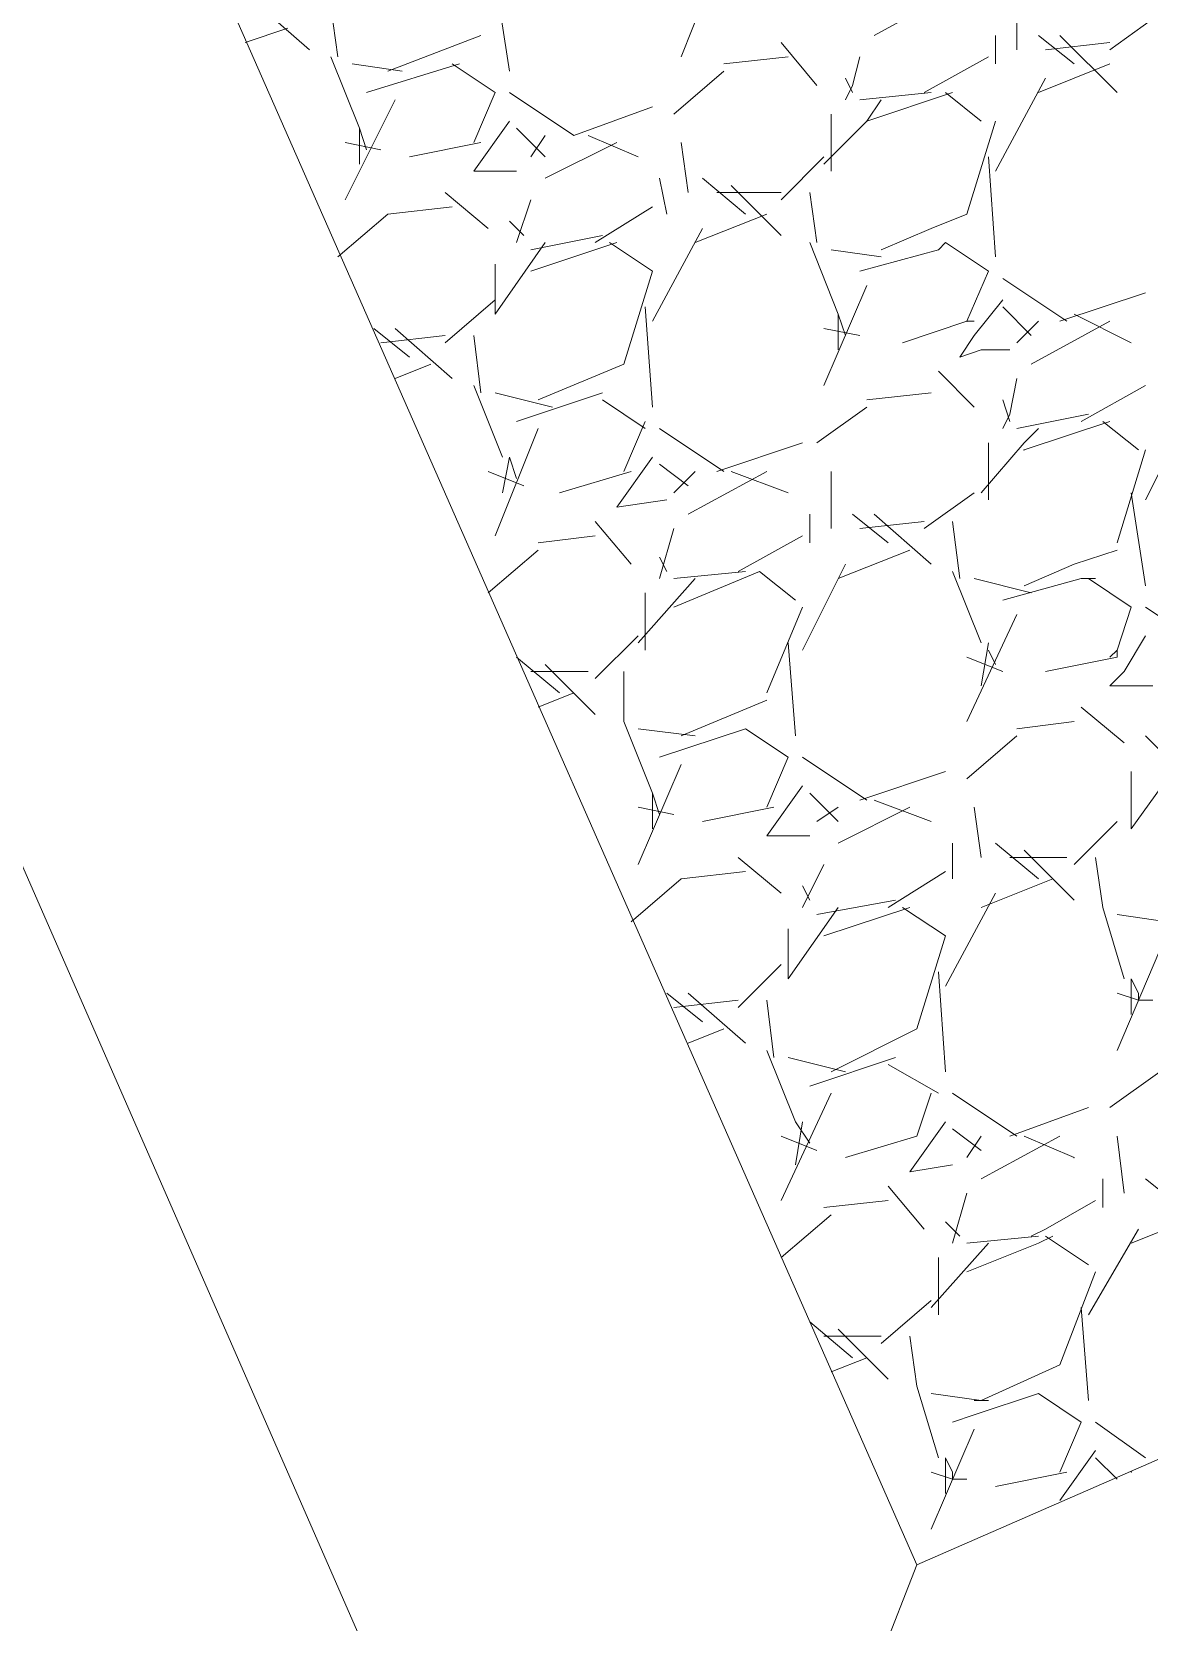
# Model space of a CAD drawing. Header units: metres. Extents: x 535356 to 535753, y 1836468 to 1836744.
# Drawn here: x 535500.482 to 535502.045, y 1836624.83 to 1836627.055 of the extents above; entities that cross this region are included whole.
import ezdxf

# ---------------------------------------------------------------- set-up
doc = ezdxf.new("R2010")
doc.units = ezdxf.units.M
doc.header["$MEASUREMENT"] = 0
doc.layers.add('Level 42', color=1, linetype='Continuous', lineweight=0)

msp = doc.modelspace()

# ---------------------------------------------------------------- linework, layer by layer
at = {"layer": 'Level 42', "color": 7, "linetype": 'Continuous', "lineweight": 0}
for p, q in [((535501.33, 1836623.92), (535498.16, 1836631.16)), ((535501.33, 1836623.92), (535498.16, 1836631.16)), ((535501.72, 1836624.91), (535499.14, 1836630.77)), ((535501.72, 1836624.91), (535499.14, 1836630.77)), ((535501.39, 1836627.02), (535501.45, 1836627.17)), ((535501.39, 1836627.02), (535501.45, 1836627.17)), ((535501.13, 1836627.13), (535501.15, 1836627)), ((535501.13, 1836627.13), (535501.15, 1836627)), ((535501.66, 1836627.05), (535501.77, 1836627.11)), ((535501.66, 1836627.05), (535501.77, 1836627.11)), ((535501.86, 1836627.11), (535501.86, 1836627.03)), ((535501.86, 1836627.11), (535501.86, 1836627.03)), ((535500.87, 1836627.03), (535500.79, 1836627.1)), ((535500.87, 1836627.03), (535500.79, 1836627.1)), ((535500.91, 1836627.02), (535500.9, 1836627.09)), ((535500.91, 1836627.02), (535500.9, 1836627.09)), ((535502.06, 1836627.08), (535501.99, 1836627.03)), ((535502.06, 1836627.08), (535501.99, 1836627.03)), ((535500.84, 1836627.06), (535500.78, 1836627.04)), ((535500.84, 1836627.06), (535500.78, 1836627.04)), ((535501.11, 1836627.05), (535500.98, 1836627)), ((535501.11, 1836627.05), (535500.98, 1836627)), ((535501.58, 1836626.98), (535501.53, 1836627.04)), ((535501.58, 1836626.98), (535501.53, 1836627.04)), ((535501.83, 1836627.05), (535501.83, 1836627.01)), ((535501.83, 1836627.05), (535501.83, 1836627.01)), ((535501.94, 1836627.01), (535501.89, 1836627.05)), ((535501.94, 1836627.01), (535501.89, 1836627.05)), ((535501.99, 1836627.04), (535501.9, 1836627.03)), ((535501.99, 1836627.04), (535501.9, 1836627.03)), ((535502, 1836626.97), (535501.92, 1836627.05)), ((535502, 1836626.97), (535501.92, 1836627.05)), ((535500.94, 1836626.92), (535500.9, 1836627.02)), ((535500.94, 1836626.92), (535500.9, 1836627.02)), ((535501.54, 1836627.02), (535501.45, 1836627.01)), ((535501.54, 1836627.02), (535501.45, 1836627.01)), ((535501.63, 1836626.98), (535501.64, 1836627.02)), ((535501.63, 1836626.98), (535501.64, 1836627.02)), ((535501.73, 1836626.97), (535501.82, 1836627.02)), ((535501.73, 1836626.97), (535501.82, 1836627.02)), ((535501, 1836627), (535500.93, 1836627.01)), ((535501, 1836627), (535500.93, 1836627.01)), ((535501.08, 1836627.01), (535500.95, 1836626.97)), ((535501.08, 1836627.01), (535500.95, 1836626.97)), ((535501.13, 1836626.97), (535501.07, 1836627.01)), ((535501.13, 1836626.97), (535501.07, 1836627.01)), ((535501.45, 1836627), (535501.38, 1836626.94)), ((535501.45, 1836627), (535501.38, 1836626.94)), ((535501.99, 1836627.01), (535501.89, 1836626.97)), ((535501.99, 1836627.01), (535501.89, 1836626.97)), ((535501.62, 1836626.99), (535501.63, 1836626.97)), ((535501.62, 1836626.99), (535501.63, 1836626.97)), ((535501.62, 1836626.96), (535501.63, 1836626.98)), ((535501.62, 1836626.96), (535501.63, 1836626.98)), ((535501.9, 1836626.99), (535501.83, 1836626.86)), ((535501.9, 1836626.99), (535501.83, 1836626.86)), ((535500.92, 1836626.82), (535500.99, 1836626.96)), ((535500.92, 1836626.82), (535500.99, 1836626.96)), ((535501.1, 1836626.9), (535501.13, 1836626.97)), ((535501.1, 1836626.9), (535501.13, 1836626.97)), ((535501.15, 1836626.97), (535501.24, 1836626.91)), ((535501.15, 1836626.97), (535501.24, 1836626.91)), ((535501.64, 1836626.96), (535501.74, 1836626.97)), ((535501.64, 1836626.96), (535501.74, 1836626.97)), ((535501.65, 1836626.93), (535501.77, 1836626.97)), ((535501.65, 1836626.93), (535501.77, 1836626.97)), ((535501.65, 1836626.93), (535501.77, 1836626.97)), ((535501.65, 1836626.93), (535501.77, 1836626.97)), ((535501.65, 1836626.93), (535501.67, 1836626.96)), ((535501.65, 1836626.93), (535501.67, 1836626.96)), ((535501.76, 1836626.97), (535501.81, 1836626.93)), ((535501.76, 1836626.97), (535501.81, 1836626.93)), ((535501.15, 1836626.93), (535501.1, 1836626.86)), ((535501.15, 1836626.93), (535501.1, 1836626.86)), ((535501.24, 1836626.91), (535501.35, 1836626.95)), ((535501.24, 1836626.91), (535501.35, 1836626.95)), ((535501.59, 1836626.87), (535501.65, 1836626.93)), ((535501.59, 1836626.87), (535501.65, 1836626.93)), ((535501.6, 1836626.94), (535501.6, 1836626.86)), ((535501.6, 1836626.94), (535501.6, 1836626.86)), ((535501.64, 1836626.92), (535501.65, 1836626.93)), ((535501.64, 1836626.92), (535501.65, 1836626.93)), ((535501.64, 1836626.92), (535501.65, 1836626.93)), ((535501.64, 1836626.92), (535501.65, 1836626.93)), ((535501.83, 1836626.93), (535501.79, 1836626.8)), ((535501.83, 1836626.93), (535501.79, 1836626.8)), ((535500.94, 1836626.92), (535500.94, 1836626.87)), ((535500.94, 1836626.92), (535500.95, 1836626.89)), ((535500.94, 1836626.92), (535500.94, 1836626.87)), ((535500.94, 1836626.92), (535500.95, 1836626.89)), ((535501.2, 1836626.88), (535501.16, 1836626.92)), ((535501.2, 1836626.88), (535501.16, 1836626.92)), ((535501.18, 1836626.88), (535501.2, 1836626.91)), ((535501.18, 1836626.88), (535501.2, 1836626.91)), ((535501.26, 1836626.91), (535501.33, 1836626.88)), ((535501.26, 1836626.91), (535501.33, 1836626.88)), ((535500.92, 1836626.9), (535500.97, 1836626.89)), ((535500.92, 1836626.9), (535500.97, 1836626.89)), ((535501.01, 1836626.88), (535501.11, 1836626.9)), ((535501.01, 1836626.88), (535501.11, 1836626.9)), ((535501.2, 1836626.85), (535501.3, 1836626.9)), ((535501.2, 1836626.85), (535501.3, 1836626.9)), ((535501.39, 1836626.9), (535501.4, 1836626.83)), ((535501.39, 1836626.9), (535501.4, 1836626.83)), ((535501.59, 1836626.88), (535501.53, 1836626.82)), ((535501.59, 1836626.88), (535501.53, 1836626.82)), ((535501.82, 1836626.88), (535501.83, 1836626.74)), ((535501.82, 1836626.88), (535501.83, 1836626.74)), ((535501.1, 1836626.86), (535501.16, 1836626.86)), ((535501.1, 1836626.86), (535501.16, 1836626.86)), ((535501.36, 1836626.85), (535501.37, 1836626.8)), ((535501.36, 1836626.85), (535501.37, 1836626.8)), ((535501.48, 1836626.8), (535501.42, 1836626.85)), ((535501.48, 1836626.8), (535501.42, 1836626.85)), ((535501.53, 1836626.77), (535501.46, 1836626.84)), ((535501.53, 1836626.77), (535501.46, 1836626.84)), ((535501.12, 1836626.78), (535501.06, 1836626.83)), ((535501.12, 1836626.78), (535501.06, 1836626.83)), ((535501.16, 1836626.76), (535501.18, 1836626.82)), ((535501.16, 1836626.76), (535501.18, 1836626.82)), ((535501.53, 1836626.83), (535501.44, 1836626.83)), ((535501.53, 1836626.83), (535501.44, 1836626.83)), ((535501.58, 1836626.76), (535501.57, 1836626.83)), ((535501.58, 1836626.76), (535501.57, 1836626.83)), ((535500.98, 1836626.8), (535500.91, 1836626.74)), ((535500.98, 1836626.8), (535500.91, 1836626.74)), ((535501.07, 1836626.81), (535500.98, 1836626.8)), ((535501.07, 1836626.81), (535500.98, 1836626.8)), ((535501.27, 1836626.76), (535501.35, 1836626.81)), ((535501.27, 1836626.76), (535501.35, 1836626.81)), ((535501.51, 1836626.8), (535501.41, 1836626.76)), ((535501.51, 1836626.8), (535501.41, 1836626.76)), ((535501.79, 1836626.8), (535501.74, 1836626.78)), ((535501.79, 1836626.8), (535501.74, 1836626.78)), ((535501.15, 1836626.79), (535501.17, 1836626.77)), ((535501.15, 1836626.79), (535501.17, 1836626.77)), ((535501.42, 1836626.78), (535501.35, 1836626.65)), ((535501.42, 1836626.78), (535501.35, 1836626.65)), ((535501.74, 1836626.78), (535501.67, 1836626.75)), ((535501.74, 1836626.78), (535501.67, 1836626.75)), ((535501.13, 1836626.66), (535501.2, 1836626.76)), ((535501.13, 1836626.66), (535501.2, 1836626.76)), ((535501.18, 1836626.75), (535501.28, 1836626.77)), ((535501.18, 1836626.75), (535501.28, 1836626.77)), ((535501.18, 1836626.72), (535501.3, 1836626.76)), ((535501.18, 1836626.72), (535501.3, 1836626.76)), ((535501.18, 1836626.72), (535501.3, 1836626.76)), ((535501.18, 1836626.72), (535501.3, 1836626.76)), ((535501.29, 1836626.76), (535501.35, 1836626.72)), ((535501.29, 1836626.76), (535501.35, 1836626.72)), ((535501.61, 1836626.66), (535501.57, 1836626.76)), ((535501.61, 1836626.66), (535501.57, 1836626.76)), ((535501.76, 1836626.76), (535501.75, 1836626.75)), ((535501.76, 1836626.76), (535501.75, 1836626.75)), ((535501.82, 1836626.72), (535501.76, 1836626.76)), ((535501.82, 1836626.72), (535501.76, 1836626.76)), ((535501.13, 1836626.73), (535501.13, 1836626.66)), ((535501.13, 1836626.73), (535501.13, 1836626.66)), ((535501.67, 1836626.74), (535501.6, 1836626.75)), ((535501.67, 1836626.74), (535501.6, 1836626.75)), ((535501.75, 1836626.75), (535501.64, 1836626.72)), ((535501.75, 1836626.75), (535501.64, 1836626.72)), ((535501.35, 1836626.72), (535501.31, 1836626.59)), ((535501.35, 1836626.72), (535501.31, 1836626.59)), ((535501.79, 1836626.65), (535501.82, 1836626.72)), ((535501.79, 1836626.65), (535501.82, 1836626.72)), ((535501.84, 1836626.71), (535501.93, 1836626.65)), ((535501.84, 1836626.71), (535501.93, 1836626.65)), ((535501.59, 1836626.56), (535501.65, 1836626.7)), ((535501.59, 1836626.56), (535501.65, 1836626.7)), ((535501.92, 1836626.65), (535502.04, 1836626.69)), ((535501.92, 1836626.65), (535502.04, 1836626.69)), ((535501.13, 1836626.68), (535501.06, 1836626.62)), ((535501.13, 1836626.68), (535501.06, 1836626.62)), ((535501.34, 1836626.67), (535501.35, 1836626.53)), ((535501.34, 1836626.67), (535501.35, 1836626.53)), ((535501.84, 1836626.68), (535501.8, 1836626.63)), ((535501.84, 1836626.68), (535501.8, 1836626.63)), ((535501.88, 1836626.63), (535501.84, 1836626.67)), ((535501.88, 1836626.63), (535501.84, 1836626.67)), ((535501.01, 1836626.6), (535500.96, 1836626.64)), ((535501.01, 1836626.6), (535500.96, 1836626.64)), ((535501.07, 1836626.57), (535500.99, 1836626.64)), ((535501.07, 1836626.57), (535500.99, 1836626.64)), ((535501.59, 1836626.64), (535501.64, 1836626.63)), ((535501.59, 1836626.64), (535501.64, 1836626.63)), ((535501.61, 1836626.66), (535501.61, 1836626.61)), ((535501.61, 1836626.66), (535501.62, 1836626.63)), ((535501.61, 1836626.66), (535501.61, 1836626.61)), ((535501.61, 1836626.66), (535501.62, 1836626.63)), ((535501.7, 1836626.62), (535501.79, 1836626.65)), ((535501.7, 1836626.62), (535501.79, 1836626.65)), ((535501.79, 1836626.65), (535501.8, 1836626.65)), ((535501.79, 1836626.65), (535501.8, 1836626.65)), ((535501.86, 1836626.62), (535501.89, 1836626.65)), ((535501.86, 1836626.62), (535501.89, 1836626.65)), ((535501.88, 1836626.59), (535501.99, 1836626.65)), ((535501.88, 1836626.59), (535501.99, 1836626.65)), ((535501.94, 1836626.66), (535502.02, 1836626.62)), ((535501.94, 1836626.66), (535502.02, 1836626.62)), ((535501.06, 1836626.63), (535500.97, 1836626.62)), ((535501.06, 1836626.63), (535500.97, 1836626.62)), ((535501.11, 1836626.55), (535501.1, 1836626.63)), ((535501.11, 1836626.55), (535501.1, 1836626.63)), ((535501.8, 1836626.63), (535501.78, 1836626.6)), ((535501.8, 1836626.63), (535501.78, 1836626.6)), ((535501.78, 1836626.6), (535501.81, 1836626.61)), ((535501.78, 1836626.6), (535501.81, 1836626.61)), ((535501.81, 1836626.61), (535501.85, 1836626.61)), ((535501.81, 1836626.61), (535501.85, 1836626.61)), ((535501.04, 1836626.59), (535500.99, 1836626.57)), ((535501.04, 1836626.59), (535500.99, 1836626.57)), ((535501.31, 1836626.59), (535501.19, 1836626.54)), ((535501.31, 1836626.59), (535501.19, 1836626.54)), ((535501.8, 1836626.53), (535501.75, 1836626.58)), ((535501.8, 1836626.53), (535501.75, 1836626.58)), ((535501.14, 1836626.46), (535501.1, 1836626.56)), ((535501.14, 1836626.46), (535501.1, 1836626.56)), ((535501.85, 1836626.52), (535501.86, 1836626.57)), ((535501.85, 1836626.52), (535501.86, 1836626.57)), ((535501.95, 1836626.51), (535502.04, 1836626.56)), ((535501.95, 1836626.51), (535502.04, 1836626.56)), ((535501.21, 1836626.53), (535501.13, 1836626.55)), ((535501.21, 1836626.53), (535501.13, 1836626.55)), ((535501.28, 1836626.55), (535501.16, 1836626.51)), ((535501.28, 1836626.55), (535501.16, 1836626.51)), ((535501.34, 1836626.5), (535501.28, 1836626.54)), ((535501.34, 1836626.5), (535501.28, 1836626.54)), ((535501.65, 1836626.53), (535501.58, 1836626.48)), ((535501.65, 1836626.53), (535501.58, 1836626.48)), ((535501.74, 1836626.55), (535501.65, 1836626.54)), ((535501.74, 1836626.55), (535501.65, 1836626.54)), ((535501.84, 1836626.54), (535501.85, 1836626.51)), ((535501.84, 1836626.54), (535501.85, 1836626.51)), ((535501.31, 1836626.44), (535501.34, 1836626.51)), ((535501.31, 1836626.44), (535501.34, 1836626.51)), ((535501.84, 1836626.5), (535501.85, 1836626.52)), ((535501.84, 1836626.5), (535501.85, 1836626.52)), ((535501.86, 1836626.5), (535501.96, 1836626.52)), ((535501.86, 1836626.5), (535501.96, 1836626.52)), ((535501.87, 1836626.47), (535501.99, 1836626.51)), ((535501.87, 1836626.47), (535501.99, 1836626.51)), ((535501.87, 1836626.47), (535501.99, 1836626.51)), ((535501.87, 1836626.47), (535501.99, 1836626.51)), ((535501.98, 1836626.51), (535502.03, 1836626.47)), ((535501.98, 1836626.51), (535502.03, 1836626.47)), ((535502.1, 1836626.52), (535502.04, 1836626.4)), ((535502.1, 1836626.52), (535502.04, 1836626.4)), ((535501.13, 1836626.35), (535501.19, 1836626.5)), ((535501.13, 1836626.35), (535501.19, 1836626.5)), ((535501.36, 1836626.5), (535501.45, 1836626.44)), ((535501.36, 1836626.5), (535501.45, 1836626.44)), ((535501.87, 1836626.48), (535501.89, 1836626.5)), ((535501.87, 1836626.48), (535501.89, 1836626.5)), ((535501.44, 1836626.44), (535501.56, 1836626.48)), ((535501.44, 1836626.44), (535501.56, 1836626.48)), ((535501.81, 1836626.41), (535501.87, 1836626.48)), ((535501.81, 1836626.41), (535501.87, 1836626.48)), ((535501.82, 1836626.48), (535501.82, 1836626.4)), ((535501.82, 1836626.48), (535501.82, 1836626.4)), ((535502.04, 1836626.47), (535502, 1836626.34)), ((535502.04, 1836626.47), (535502, 1836626.34)), ((535501.12, 1836626.44), (535501.17, 1836626.42)), ((535501.12, 1836626.44), (535501.17, 1836626.42)), ((535501.15, 1836626.46), (535501.14, 1836626.41)), ((535501.15, 1836626.46), (535501.14, 1836626.41)), ((535501.15, 1836626.46), (535501.16, 1836626.43)), ((535501.15, 1836626.46), (535501.16, 1836626.43)), ((535501.22, 1836626.41), (535501.32, 1836626.44)), ((535501.22, 1836626.41), (535501.32, 1836626.44)), ((535501.35, 1836626.46), (535501.3, 1836626.39)), ((535501.35, 1836626.46), (535501.3, 1836626.39)), ((535501.4, 1836626.42), (535501.36, 1836626.45)), ((535501.4, 1836626.42), (535501.36, 1836626.45)), ((535501.38, 1836626.41), (535501.41, 1836626.44)), ((535501.38, 1836626.41), (535501.41, 1836626.44)), ((535501.4, 1836626.38), (535501.51, 1836626.44)), ((535501.4, 1836626.38), (535501.51, 1836626.44)), ((535501.46, 1836626.44), (535501.54, 1836626.41)), ((535501.46, 1836626.44), (535501.54, 1836626.41)), ((535501.6, 1836626.44), (535501.6, 1836626.36)), ((535501.6, 1836626.44), (535501.6, 1836626.36)), ((535501.3, 1836626.39), (535501.37, 1836626.4)), ((535501.3, 1836626.39), (535501.37, 1836626.4)), ((535501.8, 1836626.41), (535501.73, 1836626.36)), ((535501.8, 1836626.41), (535501.73, 1836626.36)), ((535502.02, 1836626.41), (535502.04, 1836626.28)), ((535502.02, 1836626.41), (535502.04, 1836626.28)), ((535501.57, 1836626.38), (535501.57, 1836626.34)), ((535501.57, 1836626.38), (535501.57, 1836626.34)), ((535501.68, 1836626.34), (535501.63, 1836626.38)), ((535501.68, 1836626.34), (535501.63, 1836626.38)), ((535501.74, 1836626.31), (535501.66, 1836626.38)), ((535501.74, 1836626.31), (535501.66, 1836626.38)), ((535501.27, 1836626.35), (535501.19, 1836626.34)), ((535501.27, 1836626.35), (535501.19, 1836626.34)), ((535501.32, 1836626.31), (535501.27, 1836626.37)), ((535501.32, 1836626.31), (535501.27, 1836626.37)), ((535501.36, 1836626.29), (535501.38, 1836626.36)), ((535501.36, 1836626.29), (535501.38, 1836626.36)), ((535501.47, 1836626.3), (535501.56, 1836626.35)), ((535501.47, 1836626.3), (535501.56, 1836626.35)), ((535501.73, 1836626.37), (535501.64, 1836626.36)), ((535501.73, 1836626.37), (535501.64, 1836626.36)), ((535501.78, 1836626.29), (535501.77, 1836626.37)), ((535501.78, 1836626.29), (535501.77, 1836626.37)), ((535501.19, 1836626.33), (535501.12, 1836626.27)), ((535501.19, 1836626.33), (535501.12, 1836626.27)), ((535501.71, 1836626.33), (535501.61, 1836626.29)), ((535501.71, 1836626.33), (535501.61, 1836626.29)), ((535502, 1836626.33), (535501.94, 1836626.31)), ((535502, 1836626.33), (535501.94, 1836626.31)), ((535501.36, 1836626.32), (535501.37, 1836626.3)), ((535501.36, 1836626.32), (535501.37, 1836626.3)), ((535501.62, 1836626.31), (535501.56, 1836626.19)), ((535501.62, 1836626.31), (535501.56, 1836626.19)), ((535501.94, 1836626.31), (535501.87, 1836626.28)), ((535501.94, 1836626.31), (535501.87, 1836626.28)), ((535501.33, 1836626.2), (535501.41, 1836626.29)), ((535501.33, 1836626.2), (535501.41, 1836626.29)), ((535501.38, 1836626.29), (535501.48, 1836626.3)), ((535501.38, 1836626.25), (535501.5, 1836626.3)), ((535501.38, 1836626.25), (535501.5, 1836626.3)), ((535501.38, 1836626.29), (535501.48, 1836626.3)), ((535501.38, 1836626.25), (535501.5, 1836626.3)), ((535501.38, 1836626.25), (535501.5, 1836626.3)), ((535501.5, 1836626.3), (535501.55, 1836626.26)), ((535501.5, 1836626.3), (535501.55, 1836626.26)), ((535501.81, 1836626.2), (535501.77, 1836626.3)), ((535501.81, 1836626.2), (535501.77, 1836626.3)), ((535501.88, 1836626.27), (535501.8, 1836626.29)), ((535501.88, 1836626.27), (535501.8, 1836626.29)), ((535501.95, 1836626.29), (535501.84, 1836626.26)), ((535501.95, 1836626.29), (535501.84, 1836626.26)), ((535501.97, 1836626.29), (535501.95, 1836626.29)), ((535501.97, 1836626.29), (535501.95, 1836626.29)), ((535502.02, 1836626.25), (535501.96, 1836626.29)), ((535502.02, 1836626.25), (535501.96, 1836626.29)), ((535501.34, 1836626.27), (535501.34, 1836626.19)), ((535501.34, 1836626.27), (535501.34, 1836626.19)), ((535501.56, 1836626.25), (535501.51, 1836626.13)), ((535501.56, 1836626.25), (535501.51, 1836626.13)), ((535501.79, 1836626.09), (535501.86, 1836626.24)), ((535501.79, 1836626.09), (535501.86, 1836626.24)), ((535502, 1836626.19), (535502.02, 1836626.25)), ((535502, 1836626.19), (535502.02, 1836626.25)), ((535502.04, 1836626.25), (535502.13, 1836626.19)), ((535502.04, 1836626.25), (535502.13, 1836626.19)), ((535501.33, 1836626.21), (535501.27, 1836626.15)), ((535501.33, 1836626.21), (535501.27, 1836626.15)), ((535501.54, 1836626.2), (535501.55, 1836626.07)), ((535501.54, 1836626.2), (535501.55, 1836626.07)), ((535501.82, 1836626.2), (535501.81, 1836626.14)), ((535501.82, 1836626.2), (535501.81, 1836626.14)), ((535502.04, 1836626.21), (535502.01, 1836626.16)), ((535502.04, 1836626.21), (535502.01, 1836626.16)), ((535501.22, 1836626.13), (535501.16, 1836626.18)), ((535501.22, 1836626.13), (535501.16, 1836626.18)), ((535501.79, 1836626.18), (535501.84, 1836626.16)), ((535501.79, 1836626.18), (535501.84, 1836626.16)), ((535501.82, 1836626.19), (535501.83, 1836626.17)), ((535501.82, 1836626.19), (535501.83, 1836626.17)), ((535501.9, 1836626.16), (535502, 1836626.18)), ((535501.9, 1836626.16), (535502, 1836626.18)), ((535501.99, 1836626.18), (535502, 1836626.19)), ((535501.99, 1836626.18), (535502, 1836626.19)), ((535502, 1836626.18), (535502, 1836626.19)), ((535502, 1836626.18), (535502, 1836626.19)), ((535501.26, 1836626.16), (535501.18, 1836626.16)), ((535501.26, 1836626.16), (535501.18, 1836626.16)), ((535501.27, 1836626.1), (535501.2, 1836626.17)), ((535501.27, 1836626.1), (535501.2, 1836626.17)), ((535501.31, 1836626.09), (535501.31, 1836626.16)), ((535501.31, 1836626.09), (535501.31, 1836626.16)), ((535502.01, 1836626.16), (535501.99, 1836626.14)), ((535502.01, 1836626.16), (535501.99, 1836626.14)), ((535501.24, 1836626.13), (535501.19, 1836626.11)), ((535501.24, 1836626.13), (535501.19, 1836626.11)), ((535501.99, 1836626.14), (535502.02, 1836626.14)), ((535501.99, 1836626.14), (535502.02, 1836626.14)), ((535502.02, 1836626.14), (535502.05, 1836626.14)), ((535502.02, 1836626.14), (535502.05, 1836626.14)), ((535501.51, 1836626.12), (535501.39, 1836626.07)), ((535501.51, 1836626.12), (535501.39, 1836626.07)), ((535502.01, 1836626.06), (535501.95, 1836626.11)), ((535502.01, 1836626.06), (535501.95, 1836626.11)), ((535501.35, 1836625.99), (535501.31, 1836626.09)), ((535501.35, 1836625.99), (535501.31, 1836626.09)), ((535501.94, 1836626.09), (535501.86, 1836626.08)), ((535501.94, 1836626.09), (535501.86, 1836626.08)), ((535501.41, 1836626.07), (535501.33, 1836626.08)), ((535501.41, 1836626.07), (535501.33, 1836626.08)), ((535501.48, 1836626.08), (535501.36, 1836626.04)), ((535501.48, 1836626.08), (535501.36, 1836626.04)), ((535501.54, 1836626.04), (535501.48, 1836626.08)), ((535501.54, 1836626.04), (535501.48, 1836626.08)), ((535501.86, 1836626.07), (535501.79, 1836626.01)), ((535501.86, 1836626.07), (535501.79, 1836626.01)), ((535502.04, 1836626.07), (535502.06, 1836626.05)), ((535502.04, 1836626.07), (535502.06, 1836626.05)), ((535501.51, 1836625.97), (535501.54, 1836626.04)), ((535501.51, 1836625.97), (535501.54, 1836626.04)), ((535501.56, 1836626.04), (535501.65, 1836625.98)), ((535501.56, 1836626.04), (535501.65, 1836625.98)), ((535501.33, 1836625.89), (535501.39, 1836626.03)), ((535501.33, 1836625.89), (535501.39, 1836626.03)), ((535501.64, 1836625.98), (535501.76, 1836626.02)), ((535501.64, 1836625.98), (535501.76, 1836626.02)), ((535502.02, 1836626.02), (535502.02, 1836625.94)), ((535502.02, 1836626.02), (535502.02, 1836625.94)), ((535501.56, 1836626), (535501.51, 1836625.93)), ((535501.56, 1836626), (535501.51, 1836625.93)), ((535502.02, 1836625.94), (535502.07, 1836626.01)), ((535502.02, 1836625.94), (535502.07, 1836626.01)), ((535501.35, 1836625.99), (535501.35, 1836625.94)), ((535501.35, 1836625.99), (535501.36, 1836625.96)), ((535501.35, 1836625.99), (535501.35, 1836625.94)), ((535501.35, 1836625.99), (535501.36, 1836625.96)), ((535501.61, 1836625.95), (535501.57, 1836625.99)), ((535501.61, 1836625.95), (535501.57, 1836625.99)), ((535501.66, 1836625.98), (535501.74, 1836625.95)), ((535501.66, 1836625.98), (535501.74, 1836625.95)), ((535501.33, 1836625.97), (535501.38, 1836625.96)), ((535501.33, 1836625.97), (535501.38, 1836625.96)), ((535501.42, 1836625.95), (535501.52, 1836625.97)), ((535501.42, 1836625.95), (535501.52, 1836625.97)), ((535501.58, 1836625.95), (535501.61, 1836625.97)), ((535501.58, 1836625.95), (535501.61, 1836625.97)), ((535501.61, 1836625.92), (535501.71, 1836625.97)), ((535501.61, 1836625.92), (535501.71, 1836625.97)), ((535501.8, 1836625.97), (535501.81, 1836625.9)), ((535501.8, 1836625.97), (535501.81, 1836625.9)), ((535502, 1836625.95), (535501.94, 1836625.89)), ((535502, 1836625.95), (535501.94, 1836625.89)), ((535501.51, 1836625.93), (535501.57, 1836625.93)), ((535501.51, 1836625.93), (535501.57, 1836625.93)), ((535501.77, 1836625.92), (535501.77, 1836625.87)), ((535501.77, 1836625.92), (535501.77, 1836625.87)), ((535501.89, 1836625.87), (535501.83, 1836625.92)), ((535501.89, 1836625.87), (535501.83, 1836625.92)), ((535501.94, 1836625.84), (535501.87, 1836625.91)), ((535501.94, 1836625.84), (535501.87, 1836625.91)), ((535501.53, 1836625.85), (535501.47, 1836625.9)), ((535501.53, 1836625.85), (535501.47, 1836625.9)), ((535501.56, 1836625.83), (535501.59, 1836625.89)), ((535501.56, 1836625.83), (535501.59, 1836625.89)), ((535501.93, 1836625.9), (535501.85, 1836625.9)), ((535501.93, 1836625.9), (535501.85, 1836625.9)), ((535501.98, 1836625.83), (535501.97, 1836625.9)), ((535501.98, 1836625.83), (535501.97, 1836625.9)), ((535501.39, 1836625.87), (535501.32, 1836625.81)), ((535501.39, 1836625.87), (535501.32, 1836625.81)), ((535501.48, 1836625.88), (535501.39, 1836625.87)), ((535501.48, 1836625.88), (535501.39, 1836625.87)), ((535501.68, 1836625.83), (535501.76, 1836625.88)), ((535501.68, 1836625.83), (535501.76, 1836625.88)), ((535501.91, 1836625.87), (535501.81, 1836625.83)), ((535501.91, 1836625.87), (535501.81, 1836625.83)), ((535501.56, 1836625.86), (535501.57, 1836625.84)), ((535501.56, 1836625.86), (535501.57, 1836625.84)), ((535501.58, 1836625.82), (535501.69, 1836625.84)), ((535501.58, 1836625.82), (535501.69, 1836625.84)), ((535501.83, 1836625.85), (535501.76, 1836625.72)), ((535501.83, 1836625.85), (535501.76, 1836625.72)), ((535501.54, 1836625.73), (535501.61, 1836625.83)), ((535501.54, 1836625.73), (535501.61, 1836625.83)), ((535501.59, 1836625.79), (535501.71, 1836625.83)), ((535501.59, 1836625.79), (535501.71, 1836625.83)), ((535501.59, 1836625.79), (535501.71, 1836625.83)), ((535501.59, 1836625.79), (535501.71, 1836625.83)), ((535501.7, 1836625.83), (535501.76, 1836625.79)), ((535501.7, 1836625.83), (535501.76, 1836625.79)), ((535502.01, 1836625.73), (535501.98, 1836625.83)), ((535502.01, 1836625.73), (535501.98, 1836625.83)), ((535502.07, 1836625.81), (535502, 1836625.82)), ((535502.07, 1836625.81), (535502, 1836625.82)), ((535501.54, 1836625.8), (535501.54, 1836625.73)), ((535501.54, 1836625.8), (535501.54, 1836625.73)), ((535501.76, 1836625.79), (535501.72, 1836625.66)), ((535501.76, 1836625.79), (535501.72, 1836625.66)), ((535501.53, 1836625.75), (535501.47, 1836625.69)), ((535501.53, 1836625.75), (535501.47, 1836625.69)), ((535502, 1836625.63), (535502.06, 1836625.77)), ((535502, 1836625.63), (535502.06, 1836625.77)), ((535501.75, 1836625.74), (535501.76, 1836625.6)), ((535501.75, 1836625.74), (535501.76, 1836625.6)), ((535502.02, 1836625.73), (535502.02, 1836625.68)), ((535502.02, 1836625.73), (535502.03, 1836625.71)), ((535502.02, 1836625.73), (535502.02, 1836625.68)), ((535502.02, 1836625.73), (535502.03, 1836625.71)), ((535501.42, 1836625.67), (535501.37, 1836625.71)), ((535501.42, 1836625.67), (535501.37, 1836625.71)), ((535501.48, 1836625.64), (535501.4, 1836625.71)), ((535501.48, 1836625.64), (535501.4, 1836625.71)), ((535502, 1836625.71), (535502.03, 1836625.7)), ((535502, 1836625.71), (535502.03, 1836625.7)), ((535502.03, 1836625.71), (535502.03, 1836625.7)), ((535502.03, 1836625.71), (535502.03, 1836625.7)), ((535501.47, 1836625.7), (535501.38, 1836625.69)), ((535501.47, 1836625.7), (535501.38, 1836625.69)), ((535501.52, 1836625.62), (535501.51, 1836625.7)), ((535501.52, 1836625.62), (535501.51, 1836625.7)), ((535502.03, 1836625.7), (535502.05, 1836625.7)), ((535502.03, 1836625.7), (535502.05, 1836625.7)), ((535501.45, 1836625.66), (535501.4, 1836625.64)), ((535501.45, 1836625.66), (535501.4, 1836625.64)), ((535501.72, 1836625.66), (535501.6, 1836625.6)), ((535501.72, 1836625.66), (535501.6, 1836625.6)), ((535501.55, 1836625.53), (535501.51, 1836625.63)), ((535501.55, 1836625.53), (535501.51, 1836625.63)), ((535501.62, 1836625.6), (535501.54, 1836625.62)), ((535501.62, 1836625.6), (535501.54, 1836625.62)), ((535501.69, 1836625.62), (535501.57, 1836625.58)), ((535501.69, 1836625.62), (535501.57, 1836625.58)), ((535501.75, 1836625.57), (535501.68, 1836625.61)), ((535501.75, 1836625.57), (535501.68, 1836625.61)), ((535502.06, 1836625.6), (535501.99, 1836625.55)), ((535502.06, 1836625.6), (535501.99, 1836625.55)), ((535501.53, 1836625.42), (535501.6, 1836625.57)), ((535501.53, 1836625.42), (535501.6, 1836625.57)), ((535501.72, 1836625.51), (535501.74, 1836625.57)), ((535501.72, 1836625.51), (535501.74, 1836625.57)), ((535501.77, 1836625.57), (535501.86, 1836625.51)), ((535501.77, 1836625.57), (535501.86, 1836625.51)), ((535501.85, 1836625.51), (535501.96, 1836625.55)), ((535501.85, 1836625.51), (535501.96, 1836625.55)), ((535501.56, 1836625.53), (535501.55, 1836625.47)), ((535501.55, 1836625.53), (535501.57, 1836625.5)), ((535501.56, 1836625.53), (535501.55, 1836625.47)), ((535501.55, 1836625.53), (535501.57, 1836625.5)), ((535501.76, 1836625.53), (535501.71, 1836625.46)), ((535501.76, 1836625.53), (535501.71, 1836625.46)), ((535501.53, 1836625.51), (535501.58, 1836625.49)), ((535501.53, 1836625.51), (535501.58, 1836625.49)), ((535501.62, 1836625.48), (535501.72, 1836625.51)), ((535501.62, 1836625.48), (535501.72, 1836625.51)), ((535501.72, 1836624.91), (535503.09, 1836625.51)), ((535501.72, 1836624.91), (535503.09, 1836625.51)), ((535501.81, 1836625.49), (535501.77, 1836625.52)), ((535501.81, 1836625.49), (535501.77, 1836625.52)), ((535501.79, 1836625.48), (535501.81, 1836625.51)), ((535501.79, 1836625.48), (535501.81, 1836625.51)), ((535501.81, 1836625.45), (535501.92, 1836625.51)), ((535501.81, 1836625.45), (535501.92, 1836625.51)), ((535501.87, 1836625.51), (535501.94, 1836625.48)), ((535501.87, 1836625.51), (535501.94, 1836625.48)), ((535502, 1836625.51), (535502.01, 1836625.43)), ((535502, 1836625.51), (535502.01, 1836625.43)), ((535501.71, 1836625.46), (535501.77, 1836625.47)), ((535501.71, 1836625.46), (535501.77, 1836625.47)), ((535501.73, 1836625.38), (535501.68, 1836625.44)), ((535501.73, 1836625.38), (535501.68, 1836625.44)), ((535501.98, 1836625.45), (535501.98, 1836625.41)), ((535501.98, 1836625.45), (535501.98, 1836625.41)), ((535502.09, 1836625.41), (535502.04, 1836625.45)), ((535502.09, 1836625.41), (535502.04, 1836625.45)), ((535501.68, 1836625.42), (535501.59, 1836625.41)), ((535501.68, 1836625.42), (535501.59, 1836625.41)), ((535501.77, 1836625.36), (535501.79, 1836625.43)), ((535501.77, 1836625.36), (535501.79, 1836625.43)), ((535501.9, 1836625.38), (535501.97, 1836625.42)), ((535501.9, 1836625.38), (535501.97, 1836625.42)), ((535501.6, 1836625.4), (535501.53, 1836625.34)), ((535501.6, 1836625.4), (535501.53, 1836625.34)), ((535502.12, 1836625.4), (535502.02, 1836625.36)), ((535502.12, 1836625.4), (535502.02, 1836625.36)), ((535501.76, 1836625.39), (535501.78, 1836625.37)), ((535501.76, 1836625.39), (535501.78, 1836625.37)), ((535501.88, 1836625.37), (535501.9, 1836625.38)), ((535501.88, 1836625.37), (535501.9, 1836625.38)), ((535502.03, 1836625.38), (535501.96, 1836625.26)), ((535502.03, 1836625.38), (535501.96, 1836625.26)), ((535501.74, 1836625.27), (535501.82, 1836625.36)), ((535501.74, 1836625.27), (535501.82, 1836625.36)), ((535501.79, 1836625.36), (535501.89, 1836625.37)), ((535501.79, 1836625.36), (535501.89, 1836625.37)), ((535501.79, 1836625.32), (535501.89, 1836625.36)), ((535501.79, 1836625.32), (535501.89, 1836625.36)), ((535501.79, 1836625.32), (535501.89, 1836625.36)), ((535501.79, 1836625.32), (535501.89, 1836625.36)), ((535501.89, 1836625.36), (535501.91, 1836625.37)), ((535501.89, 1836625.36), (535501.91, 1836625.37)), ((535501.89, 1836625.36), (535501.91, 1836625.37)), ((535501.89, 1836625.36), (535501.91, 1836625.37)), ((535501.9, 1836625.37), (535501.96, 1836625.33)), ((535501.9, 1836625.37), (535501.96, 1836625.33)), ((535501.75, 1836625.34), (535501.75, 1836625.26)), ((535501.75, 1836625.34), (535501.75, 1836625.26)), ((535501.97, 1836625.32), (535501.92, 1836625.19)), ((535501.97, 1836625.32), (535501.92, 1836625.19)), ((535501.74, 1836625.28), (535501.67, 1836625.22)), ((535501.74, 1836625.28), (535501.67, 1836625.22)), ((535501.95, 1836625.27), (535501.96, 1836625.14)), ((535501.95, 1836625.27), (535501.96, 1836625.14)), ((535501.63, 1836625.2), (535501.57, 1836625.25)), ((535501.63, 1836625.2), (535501.57, 1836625.25)), ((535501.68, 1836625.17), (535501.61, 1836625.24)), ((535501.68, 1836625.17), (535501.61, 1836625.24)), ((535501.67, 1836625.23), (535501.59, 1836625.23)), ((535501.67, 1836625.23), (535501.59, 1836625.23)), ((535501.72, 1836625.16), (535501.71, 1836625.23)), ((535501.72, 1836625.16), (535501.71, 1836625.23)), ((535501.65, 1836625.2), (535501.6, 1836625.18)), ((535501.65, 1836625.2), (535501.6, 1836625.18)), ((535501.92, 1836625.19), (535501.81, 1836625.14)), ((535501.92, 1836625.19), (535501.81, 1836625.14)), ((535501.75, 1836625.06), (535501.72, 1836625.16)), ((535501.75, 1836625.06), (535501.72, 1836625.16)), ((535501.81, 1836625.14), (535501.74, 1836625.15)), ((535501.81, 1836625.14), (535501.74, 1836625.15)), ((535501.89, 1836625.15), (535501.8, 1836625.12)), ((535501.89, 1836625.15), (535501.8, 1836625.12)), ((535501.95, 1836625.11), (535501.89, 1836625.15)), ((535501.95, 1836625.11), (535501.89, 1836625.15)), ((535501.81, 1836625.14), (535501.8, 1836625.14)), ((535501.81, 1836625.14), (535501.8, 1836625.14)), ((535501.82, 1836625.14), (535501.81, 1836625.14)), ((535501.82, 1836625.14), (535501.81, 1836625.14)), ((535501.8, 1836625.12), (535501.77, 1836625.11)), ((535501.8, 1836625.12), (535501.77, 1836625.11)), ((535501.92, 1836625.04), (535501.95, 1836625.11)), ((535501.92, 1836625.04), (535501.95, 1836625.11)), ((535501.97, 1836625.11), (535502.04, 1836625.06)), ((535501.97, 1836625.11), (535502.04, 1836625.06)), ((535501.74, 1836624.96), (535501.8, 1836625.1)), ((535501.74, 1836624.96), (535501.8, 1836625.1)), ((535501.76, 1836625.06), (535501.76, 1836625.01)), ((535501.76, 1836625.06), (535501.77, 1836625.04)), ((535501.76, 1836625.06), (535501.76, 1836625.01)), ((535501.76, 1836625.06), (535501.77, 1836625.04)), ((535501.97, 1836625.07), (535501.92, 1836625)), ((535501.97, 1836625.07), (535501.92, 1836625)), ((535502, 1836625.03), (535501.97, 1836625.06)), ((535502, 1836625.03), (535501.97, 1836625.06)), ((535501.74, 1836625.04), (535501.77, 1836625.03)), ((535501.74, 1836625.04), (535501.77, 1836625.03)), ((535501.77, 1836625.04), (535501.77, 1836625.03)), ((535501.77, 1836625.04), (535501.77, 1836625.03)), ((535501.83, 1836625.02), (535501.93, 1836625.04)), ((535501.83, 1836625.02), (535501.93, 1836625.04)), ((535501.77, 1836625.03), (535501.79, 1836625.03)), ((535501.77, 1836625.03), (535501.79, 1836625.03)), ((535501.72, 1836624.91), (535501.33, 1836623.92)), ((535501.72, 1836624.91), (535501.33, 1836623.92))]:
    msp.add_line(p, q, dxfattribs=at)
for p in [(535501.79, 1836626.65), (535501.79, 1836626.65), (535501.87, 1836626.47), (535501.87, 1836626.47), (535501.87, 1836626.47), (535501.87, 1836626.47), (535501.94, 1836625.48), (535501.94, 1836625.48), (535502.02, 1836625.04), (535502.02, 1836625.04)]:
    msp.add_point(p, dxfattribs=at)

doc.saveas('drawing.dxf')
